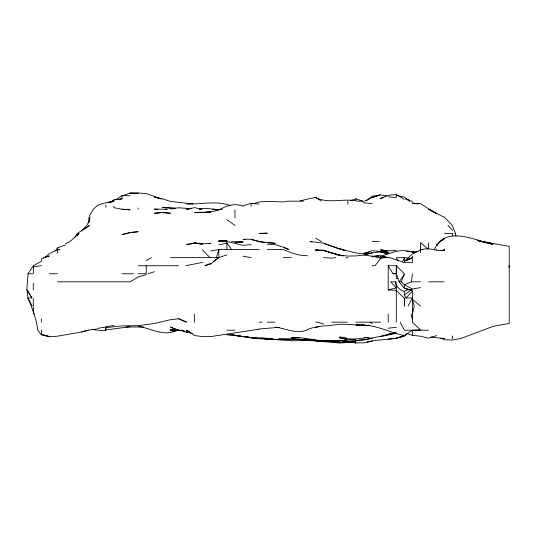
<?xml version="1.0" encoding="UTF-8"?>
<svg xmlns="http://www.w3.org/2000/svg" width="536" height="536" viewBox="0 0 536 536"><rect width="100%" height="100%" fill="white"/><g stroke="black" fill="none" stroke-linecap="round" stroke-linejoin="round"><path stroke-width="0.8" d="M33.306 265.809L28.04 273.762L26.8 289.896L31.979 297.962L27.892 297.962L27.155 289.896L26.8 289.896M97.833 330.712L105.706 330.223L105.86 327.268M88.601 222.949L88.996 217.301M33.306 273.159L33.413 265.695L41.373 261.179L41.373 258.741L43.939 257.856M404.66 306.029L404.345 298.391L396.278 290.385L388.211 289.896L388.211 265.695L396.332 265.695L396.332 273.762L399.112 281.829L401.35 281.829L404.345 284.743L411.44 281.829L412.412 273.762M508.972 267.31L509.2 265.695M412.412 314.096L414.207 306.029L412.412 299.336L420.472 306.029M452.739 335.931L452.203 338.29L452.739 338.29M89.097 222.413L89.767 219.452L89.767 215.291L93.385 209.234L97.833 205.107L105.9 202.775L113.967 201.435L109.934 202.36M170.428 257.635L216.33 257.635L218.829 249.568L259.156 249.568M401.35 281.829L404.345 273.762L396.332 265.695L396.278 278.432L397.893 278.278M402.69 261.3L404.345 257.635L409.182 258.104M89.767 219.452L86.912 225.368L81.707 230.942M408.077 306.029L412.412 297.962L405.96 297.962L404.345 294.927L404.345 291.45L406.992 289.896L412.412 289.896M55.181 251.036L57.506 247.9L65.573 244.912M434.334 249.568C445.329 224.959 474.601 240.229 493.066 244.463L477.743 240.604M74.846 237.495L77.264 233.435L89.767 225.368L84.393 229.086M404.345 274.512L399.112 281.829L404.345 288.281L411.3 289.896L412.412 291.169L412.412 322.163L420.472 329.908L412.412 330.223L404.345 335.576C389.96 332.575 376.533 324.93 361.592 325.057M383.729 257.635L380.145 258.828L375.133 265.695L372.078 265.695M105.706 330.223L105.9 327.154M76.903 235.874L79.087 233.435L70.069 241.501L65.573 243.666M436.606 245.535L440.317 241.501L444.672 238.46L440.297 241.501M405.96 297.962L412.412 291.169M138.167 265.802L178.495 265.695M407.38 333.526L404.345 336.273C392.252 339.904 379.495 339.094 367.24 341.874M404.345 261.434L412.412 253.85L420.472 249.91M366.517 200.678L372.078 196.223L380.145 195.084L372.078 197.57L364.4 201.168M113.967 199.821L112.238 201.168L113.967 200.544L113.967 199.821L122.034 198.762L122.034 195.586L130.101 195.781M213.382 261.434L218.621 257.635L210.762 264.02L204.785 265.695L210.762 263.337M404.345 294.927L411.3 289.896M115.984 199.774L122.034 195.586M146.234 260.623L151.447 257.635M406.543 260.818L412.412 257.635L412.412 256.034M57.506 249.957L59.811 249.568L57.506 249.602L49.439 253.615L44.582 257.635L49.439 255.947L43.791 257.635M404.345 261.233L412.412 257.635M315.617 327.811L319.282 326.243M442.475 250.6L444.672 249.682L441.738 250.547M307.55 329.787C296.81 334.551 285.976 328.575 275.29 327.047M122.744 195.861L130.101 193.034L138.167 193.107L129.853 193.107M107.274 202.755L113.967 200.544M381.612 256.141C391.414 252.603 402.027 248.181 412.412 252.195M372.078 197.57L380.145 194.749L386.597 196.076M396.325 338.29L404.345 335.516L396.278 338.29L388.211 339.194M307.55 329.439C317.794 325.412 329.037 326.096 339.817 324.253C349.8 324.166 359.656 325.493 369.659 325.305M350.209 200.699L355.944 198.823L362.859 201.168L364.011 202.836L372.078 203.546M148.083 273.762L154.294 271.732M216.33 257.635L218.829 257.555L226.889 254.908M436.606 335.57L428.539 338.189L420.472 336.199L412.412 335.415L407.273 333.647M388.211 334.33L391.876 333.164M146.234 274.646L138.167 277.072L130.101 281.829L57.506 281.829M119.099 199.64L122.034 198.762M252.556 203.921L259.156 201.951L267.223 201.402L283.35 201.925L287.819 201.168L303.631 201.168M259.156 204.115L251.089 203.311L243.022 205.69L243.022 206.233C234.601 202.715 226.125 205.75 218.829 210.085C210.936 212.169 202.762 212.805 194.628 212.464L210.762 212.062L202.695 212.517L209.147 212.229M127.273 233.435L130.101 232.611L138.167 231.726L130.101 232.47L122.034 234.607L126.529 233.602M42.84 334.806L49.439 336.782L57.506 336.199L81.707 331.945L89.767 329.848L97.833 328.957M81.707 331.945L88.132 330.223M383.374 197.69L380.145 198.548L388.211 195.285L396.278 194.535L404.345 199.365M387.401 334.759L372.078 338.115L364.011 337.385M395.468 332.581L380.145 336.695L396.278 333.312M185.784 265.695L202.695 262.339M300.294 200.786L315.617 197.328L321.526 201.168M388.211 289.896L396.278 287.872L390.697 281.829L395.722 281.829L396.278 285.735L396.278 322.163M218.829 244.925L226.889 242.982L231.572 249.568M369.659 252.02L364.011 253.367L372.078 250.667L388.211 252.356L377.726 251.418M388.211 334.544L392.245 333.653M443.058 250.647L444.672 250.292C436.967 251.806 429.785 247.109 422.1 249.568M172.706 331.208L177.255 330.223C163.319 337.097 151.574 328.34 138.167 326.324L140.586 326.498M178.495 329.921L170.428 330.303M240.604 242.011L243.022 241.515L234.956 242.399L243.022 242.272L231.311 241.501M113.967 325.385L97.833 328.38M172.88 331.208L177.785 330.223M388.211 334.377L396.278 332.856M259.156 329.158L210.762 336.601L202.695 336.628L194.628 335.549L186.561 330.223L189.496 331.704M171.232 330.223L172.847 329.928M420.472 287.577L412.412 289.045L404.345 284.743L404.345 288.281M368.044 337.345C358.745 339.02 348.943 340.166 339.817 337.09L343.04 337.573L339.817 337.09M222.427 209.234C214.835 210.534 207.191 207.211 199.466 208.759M210.762 250.928L218.829 249.568L218.829 257.555M412.412 252.476L418.053 251.545M209.147 243.579L210.762 243.324L202.695 243.625L194.628 242.909L197.851 243.585M33.306 266.888L41.373 265.695M105.9 329.988L130.101 326.679M335.549 257.635L331.75 258.164L323.684 257.635M367.24 341.821L372.078 341.137L364.011 342.866L355.944 342.906L347.877 341.754L350.303 341.7M297.065 337.459L291.416 338.203L297.869 337.432M351.911 342.216L339.817 343.013L307.55 340.347L291.416 340.829L260.771 338.457M105.9 327.643L122.034 325.855L138.167 325.687L154.294 323.51L170.428 319.717L178.495 318.786L186.561 322.163L178.495 318.598M388.211 265.695L393.009 273.762L396.278 273.387M215.599 209.851L218.829 209.509L212.819 209.234L215.82 209.784M378.53 256.108L372.078 256.804L380.145 255.585L388.211 257.635M388.211 328.173L396.278 327.375M347.877 342.383L349.492 342.229L339.817 342.591L355.14 342.383M188.98 209.013L186.561 209.234L194.628 207.613L200.946 209.234L199.365 209.047M251.089 244.597L243.022 245.321L226.889 241.501L226.889 249.568M226.889 240.785L218.829 241.501L226.889 240.798L218.829 241.012L221.978 241.254M279.323 327.282L259.156 328.99M344.655 339.703L346.269 339.576M170.428 330.223L170.428 329.801L181.503 330.223L186.561 332.474L189.791 332.24M293.842 339.02L291.416 339.181L299.483 339.141L275.29 339.362L259.156 337.868L251.089 337.821L234.956 335.241L226.889 334.819M267.223 232.986L259.156 233.435L267.223 233.435M165.57 209.321L167.178 209.234L154.294 209.127L157.805 209.321M175.272 208.605L170.428 208.812L178.495 207.767L191.399 208.725M186.561 208.799L191.399 208.611M378.53 255.98L372.078 256.168L364.011 255.062L355.944 255.9L347.877 256.074L339.817 255.183L324.414 250.781L339.817 255.203L331.75 253.093L323.684 250.104L315.617 250.694L317.232 250.667M293.842 337.405L291.416 337.479L299.483 337.58L323.684 341.09L339.817 340.675L347.877 339.804L355.944 340.085L349.492 339.576M176.934 330.096L178.495 330.062M322.069 250.58L323.684 250.547L315.617 249.568L317.232 250.017M359.978 325.084L355.944 325.151L364.011 325.084L361.592 324.883M272.06 338.745L267.223 338.786L272.06 338.752L268.838 338.45M406.764 251.572L412.412 251.538L415.635 252.148M396.278 250.547L380.145 250.989L382.563 251.103M356.587 201.168L362.859 201.168M444.672 233.435L452.739 233.435L452.739 235.853M372.078 241.501L379.233 241.501M267.223 249.568L283.35 249.568L291.416 252.804L299.483 255.062L307.55 255.793M422.897 249.568L420.472 249.568L420.472 242.587L427.922 249.032M283.35 257.635L291.416 257.635M375.823 257.635L389.873 257.635L404.345 262.62L412.412 262.68L412.412 258.788M28.04 273.762L32.977 273.762M49.439 273.762L57.506 273.762M122.034 273.762L133.437 273.762M138.167 273.762L146.234 273.762L146.234 265.695M393.009 273.762L396.278 273.762M411.44 281.829L420.472 281.829M428.539 281.829L443.962 281.829M259.156 322.163L261.997 322.163M267.223 322.163L274.881 322.163M315.617 322.163L317.962 322.163L323.684 324.119M331.75 322.163L347.522 322.163M355.944 322.163L380.627 322.163M226.889 330.223L234.956 330.223M428.539 330.223L404.345 330.223L400.211 322.163M143.809 327.04L126.067 326.987M346.269 338.022L339.817 337.955L346.269 338.223M412.412 203.506L420.472 203.606L436.606 213.75L428.539 209.234L444.364 217.301M170.428 329.801L172.847 329.834M245.441 239.445L243.022 239.398L251.089 239.17L259.156 241.501L251.089 239.545M199.513 209.181L201.958 209.234L199.513 208.986M186.561 332.474L186.561 331.576L188.176 331.637M138.167 192.987L146.234 193.55L161.631 199.117M261.575 337.968L267.223 338.25M189.791 203.961L186.561 203.794C201.181 204.698 216.551 200.223 230.56 205.65M270.445 338.464L272.06 338.551M267.223 244.168L275.29 244.711L283.35 247.13L288.917 249.568L284.047 247.585M268.027 242.788L275.29 243.304L257.916 241.501L264.804 242.5M122.154 209.234L130.101 209.844L122.268 209.234M279.323 339.047L314.002 339.489L307.55 339.395L315.617 340.199L304.327 339.033M251.089 337.399L252.704 337.526M251.089 337.821L257.019 338.29L255.538 337.995M243.022 336.541L245.441 336.742M247.056 336.869L248.671 337.003M334.169 341.693L339.817 342.176C319.362 341.07 298.941 339.054 278.512 339.033M388.211 252.637L380.145 251.9L388.211 253.823L380.145 251.846L372.078 252.905L364.011 254.801L372.078 252.992C361.083 255.545 350.343 251.471 339.817 248.798L345.057 250.66L342.203 249.568M388.211 196.806L396.278 197.556L396.278 194.535M341.425 340.601L347.877 341.204L331.75 340.628L339.817 340.829L315.617 340.769L331.75 341.077L326.906 340.595M261.575 338.518L267.223 339.04L259.156 338.759L229.314 334.725M221.978 241.173L218.829 240.852L221.824 241.501M269.126 338.45L272.208 338.772M243.022 336.561L244.637 336.729M246.252 336.896L248.671 337.151M184.947 331.127L178.495 330.451M345.988 257.635L347.877 257.856M430.957 337.037L444.672 338.544L443.52 338.29M329.332 341.151L331.75 341.492M193.014 203.975L170.428 201.402L162.361 198.789L154.294 196.993L159.433 198.528M387.401 257.515L380.145 256.442L386.644 257.501M238.185 335.248L239.8 335.489M340.621 340.574L347.877 341.68L355.944 341.392L347.877 341.305L355.944 342.906L347.877 341.137M336.588 254.714L343.04 255.987M243.022 256.175L251.089 257.635M480.162 241.274L509.2 246.326L509.2 323.436L493.066 326.37L460.806 338.504L452.739 339.985L444.672 339.837L440.652 338.29M122.034 209.201L113.967 207.707L113.967 206.119M477.743 240.677L493.066 243.666L477.743 240.564M32.24 306.029L27.892 297.962C32.348 308.441 36.314 318.866 37.822 330.223L41.373 334.866L49.439 336.548L42.987 334.806M412.412 202.782L418.053 204.002M181.503 330.223L183.674 330.692M312.026 241.984L309.875 241.501L323.684 243.13L339.817 249.006L324.414 243.766M396.278 195.265L404.345 197.141L409.785 201.168L405.705 198.809M92.728 329.318L96.426 330.223M387.474 251.196L380.855 249.568L386.007 251.129M317.915 250.017L316.475 249.568L317.915 250.044M186.561 331.576L192.431 333.546M178.495 330.223L170.428 327.034L177.423 330.223M404.345 291.45L400.486 289.896L396.278 285.735M405.752 198.655L412.412 201.643M315.617 238.158L321.439 241.501M226.889 219.673L234.956 225.368M414.268 252.945L412.412 251.538L412.412 252.664M370.316 322.163L372.078 323.516M436.606 243.96L437.798 245.079M209.945 257.635L202.695 250.218L202.695 249.568M444.672 217.482L452.223 225.368L455.553 233.435M447.942 225.368L452.739 230.534M34.203 314.096L33.306 312.629L33.306 307.155M27.557 290.566L31.979 297.962M397.886 260.637L396.278 257.742L404.345 257.635L404.345 261.662M454.97 233.435L456.109 236.369M411.139 314.096L412.412 319.985M395.722 281.829L396.184 285.614M406.871 288.281L406.992 289.896M194.233 314.096L194.628 322.163M428.539 242.882L428.686 248.731M436.606 249.568L436.606 250.084M420.472 250.104L420.472 252.63M412.412 330.223L412.412 335.415M404.345 297.962L404.345 306.029M388.211 314.096L388.211 322.163M380.145 257.635L380.145 258.828M355.944 198.823L355.944 200.759C342.564 198.501 328.24 203.787 315.617 197.657L315.617 197.328M347.877 201.168L347.877 204.256M251.089 203.311L251.089 206.34M234.956 210.065L234.956 217.844M138.167 208.008L138.167 209.234M105.9 204.92L105.9 207.385M57.506 247.9L57.506 249.052M57.506 249.568L57.506 253.334M41.373 319.034L41.373 322.163M41.373 330.122L41.373 334.866M33.306 283.222L33.306 289.896M33.306 298.753L33.306 306.029M372.078 338.29L364.011 339.891L355.944 340.514L364.011 339.764L372.078 338.29M194.628 243.156L186.561 244.483L194.628 243.217L202.695 244.161L194.628 243.156M162.361 212.497L154.294 213.295L162.361 212.625L170.428 213.234L162.361 212.497M175.272 208.296L162.361 207.506L175.272 208.283M243.022 336.655L234.956 335.369L243.022 336.702M234.152 335L232.537 334.732L234.152 335"/></g></svg>
